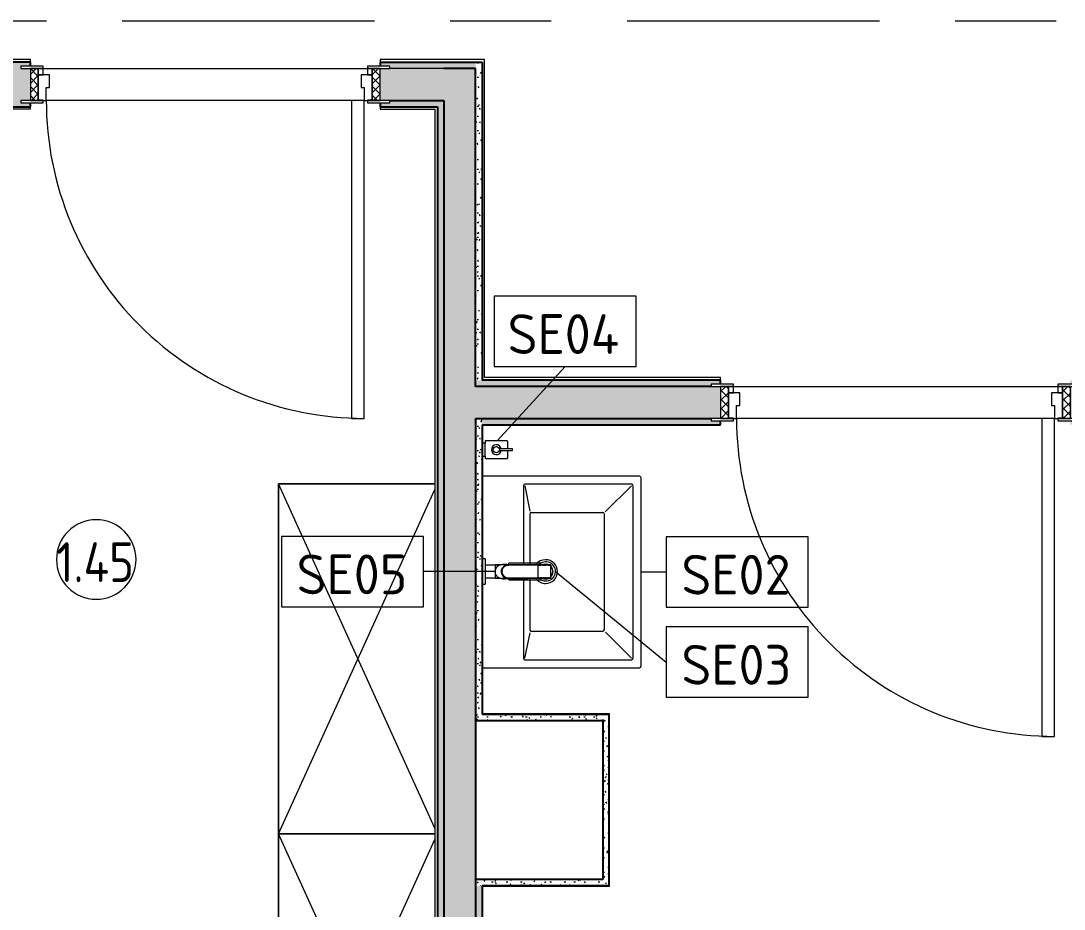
# Model space of a CAD drawing. Header units: millimetres. Extents: x 54725 to 263872, y -8553 to 29614.
# Drawn here: x 77250 to 80530, y 18507 to 21300 of the extents above; entities that cross this region are included whole.
import ezdxf

# ---------------------------------------------------------------- set-up
doc = ezdxf.new("R2010")
doc.units = ezdxf.units.MM
doc.linetypes.add('Осевая', pattern=[1587.5, 317.5, -238.125, 793.75, -238.125])
for name, color, linetype, lineweight, true_color in [('0-1', 7, 'Continuous', 9, 0x4994b4), ('A-GENM-2', 7, 'Continuous', 9, 0x4994b4), ('A-WALL-3', 7, 'Continuous', 25, 0x3c3c3c), ('A-WALL-FNSH-2', 7, 'Continuous', 15, 0x3c3c3c), ('P-SANR-FIXT-1', 7, 'Continuous', 15, 0x4994b4)]:
    doc.layers.add(name, color=color, linetype=linetype, lineweight=lineweight, true_color=true_color)
for name, color, linetype, lineweight in [('A-AREA-IDEN', 7, 'Continuous', 9), ('A-DOOR', 7, 'Continuous', 9), ('A-DOOR-1', 7, 'Continuous', 15), ('A-DOOR-FRAM', 7, 'Continuous', 15), ('A-DOOR-FRAM-1', 7, 'Continuous', 9), ('A-WALL', 7, 'Continuous', 9), ('I-FURN', 7, 'Continuous', 9), ('I-WALL', 7, 'Continuous', 9), ('P-SANR-FIXT-IDEN', 7, 'Continuous', 9), ('Оси-2', 7, 'Осевая', 9)]:
    doc.layers.add(name, color=color, linetype=linetype, lineweight=lineweight)
doc.styles.add('GOST Common', font='GOST_Common.ttf', dxfattribs={"height": 125})
doc.styles.add('GOST Common_1', font='GOST_Common.ttf', dxfattribs={"width": 0.9, "height": 125})
pattern_1 = [(135, (0, 0), (-37.717076, -37.717076), [53.34, -8.89, 1.778, -8.89]), (135, (0, 37.694), (-37.717076, -37.717076), []), (50, (0, 0), (63.763904, -5.57885), [6.667, -73.342]), (355, (0, 0), (-12.334876, 66.869514), [5.334, -58.674]), (100.451, (5.314, -0.465), (51.43036, 61.29098), [5.667, -62.332]), (46.184, (0, 17.78), (94.87722, -14.714836), [10.001, -110.014]), (96.636, (7.91, 16.55), (83.09115, 86.59931), [8.5, -93.497]), (351.184, (0, 17.78), (83.09204, 86.59928), [8.001, -88.011]), (21, (8.89, 13.335), (53.064487, -35.792726), [6.667, -73.342]), (326, (8.89, 13.335), (21.63066, 64.46546), [5.334, -58.674]), (71.451, (13.31, 10.35), (74.69646, 28.672367), [5.667, -62.332]), (37.5, (0, 0), (1.080413, 29.594271), [1.676, -56.286, 1.676, -57.887, -58.896]), (37.5, (0, 0), (1.080413, 29.594271), [-117.526, 1.676, -57.22]), (7.5, (0, 0), (23.386368, 35.063507), [1.676, -32.283, 1.676, -54.953, -22.447]), (7.5, (0, 0), (23.386368, 35.063507), [-90.589, 1.676, -20.771]), (327.5, (-19.825, 0), (47.456567, -2.0054684), [1.676, -20.549, 1.676, -67.666, -92.011]), (327.5, (-19.825, 0), (47.456567, -2.0054684), [-91.567, 1.676, -90.335]), (317.5, (-28.715, 0), (51.844948, 8.89904), [1.676, -27.216, 1.676, -44.374, -65.341]), (317.5, (-28.715, 0), (51.844948, 8.89904), [-74.943, 1.676, -63.665])]
pattern_2 = [(0, (0, 0), (60.96, 15.24), [5.029, -40.691, 5.029, -40.691, -243.84]), (0, (0, 0), (60.96, 15.24), [-91.44, 5.029, -86.411, 5.029, -40.691, -106.68]), (0, (0, 0), (60.96, 15.24), [-228.6, 5.029, -25.451, 5.029, -71.171]), (120, (22.86, 7.62), (-43.6782272, 45.1729086), [5.029, -40.691, 5.029, -40.691, -243.84]), (120, (22.86, 7.62), (-43.6782272, 45.1729086), [-91.44, 5.029, -86.411, 5.029, -40.691, -106.68]), (120, (22.86, 7.62), (-43.6782272, 45.1729086), [-228.6, 5.029, -25.451, 5.029, -71.171]), (240, (30.48, 38.1), (-17.2817728, -60.4129086), [5.029, -40.691, 5.029, -40.691, -243.84]), (240, (30.48, 38.1), (-17.2817728, -60.4129086), [-91.44, 5.029, -86.411, 5.029, -40.691, -106.68]), (240, (30.48, 38.1), (-17.2817728, -60.4129086), [-228.6, 5.029, -25.451, 5.029, -71.171])]

# ---------------------------------------------------------------- blocks, each defined once
blk = doc.blocks.new('110_Дверь_СКБ_1Ст_Внутренняя1 - Д-11п 1100x2100h_кладовые _все__ коридор _между помещениями блока столовой__ моечные _все_ 2-32102277-Фрагмент 1_10_ Пищеблок')
at = {"layer": 'A-DOOR'}
h = blk.add_hatch(dxfattribs=at)
h.set_pattern_fill('FP_8', color=256, style=0, pattern_type=2)
h.set_pattern_definition([(135, (1751.41, 114.685), (-14.14214, -14.14214), []), (225, (1751.41, 114.685), (14.14214, -14.14214), [])])
h.paths.add_polyline_path([(562.5, -50), (562.5, 50), (537.5, 50), (537.5, -50)])
at = {"layer": 'A-DOOR-FRAM-1'}
h = blk.add_hatch(dxfattribs=at)
h.set_pattern_fill('FP_9', color=256, style=0, pattern_type=2)
h.set_pattern_definition([(45, (-371.384, 114.685), (-14.1421, 14.1421), []), (135, (-371.384, 114.685), (-14.1421, -14.1421), [])])
h.paths.add_polyline_path([(-512.5, -50), (-512.5, 50), (-537.5, 50), (-537.5, -50)])
at = {"layer": 'A-DOOR'}
blk.add_arc((-487.5, 50), 1000, 360, 90, dxfattribs=at)
at = {"layer": 'A-DOOR-1'}
for p, q in [((-487.5, 1050), (-487.5, 50)), ((-447.5, 1050), (-487.5, 1050)), ((-447.5, 50), (-447.5, 1050)), ((-487.5, 50), (-447.5, 50))]:
    blk.add_line(p, q, dxfattribs=at)
at = {"layer": 'A-DOOR-FRAM'}
for p, q in [((-497.5, 58), (-567.5, 58)), ((-567.5, 58), (-567.5, 50)), ((-567.5, 50), (-497.5, 50)), ((-512.5, 50), (-537.5, 50)), ((-537.5, 50), (-537.5, -50)), ((-487.5, 50), (-512.5, 50)), ((-512.5, 50), (-512.5, -30)), ((-512.5, -50), (-512.5, 50)), ((-497.5, 50), (-512.5, 50)), ((-512.5, 50), (-512.5, 49)), ((-512.5, 49), (-497.5, 49)), ((-497.5, 50), (-497.5, 58)), ((-497.5, 49), (-497.5, 50)), ((-487.5, 10), (-487.5, 50)), ((512.5, 50), (512.5, 10)), ((537.5, 50), (512.5, 50)), ((592.5, 58), (522.5, 58)), ((522.5, 58), (522.5, 50)), ((537.5, 50), (522.5, 50)), ((522.5, 50), (522.5, 49)), ((522.5, 50), (592.5, 50)), ((522.5, 49), (537.5, 49)), ((537.5, -30), (537.5, 50)), ((562.5, 50), (537.5, 50)), ((537.5, 50), (537.5, -50)), ((537.5, 49), (537.5, 50)), ((562.5, -50), (562.5, 50)), ((592.5, 50), (592.5, 58)), ((-477.5, 10), (-487.5, 10)), ((-477.5, -30), (-477.5, 10)), ((512.5, 10), (502.5, 10)), ((502.5, 10), (502.5, -30)), ((-512.5, -30), (-477.5, -30)), ((-497.5, -30), (-512.5, -30)), ((-512.5, -30), (-512.5, -50)), ((-497.5, -50), (-497.5, -30)), ((502.5, -30), (537.5, -30)), ((537.5, -30), (522.5, -30)), ((522.5, -30), (522.5, -50)), ((537.5, -50), (537.5, -30)), ((-497.5, -50), (-567.5, -50)), ((-567.5, -50), (-567.5, -58)), ((-567.5, -58), (-497.5, -58)), ((-537.5, -50), (-512.5, -50)), ((-512.5, -50), (-497.5, -50)), ((-497.5, -58), (-497.5, -50)), ((522.5, -50), (537.5, -50)), ((592.5, -50), (522.5, -50)), ((522.5, -50), (522.5, -58)), ((522.5, -58), (592.5, -58)), ((537.5, -50), (562.5, -50)), ((592.5, -58), (592.5, -50))]:
    blk.add_line(p, q, dxfattribs=at)
blk = doc.blocks.new('Шкаф параметрический - 1_139п-V26-Фрагмент 1_10_ Пищеблок')
at = {"layer": 'I-FURN'}
for p, q in [((0, 500), (1082.4, 8)), ((1100, 500), (0, 500)), ((0, 500), (0, 8)), ((0, 8), (0, 500)), ((0, 500), (1100, 500)), ((17.6, 8), (1100, 500)), ((1100, 8), (1100, 500)), ((1100, 500), (1100, 8))]:
    blk.add_line(p, q, dxfattribs=at)
blk = doc.blocks.new('сифон - Для раковины-V49-Фрагмент 1_10_ Пищеблок')
at = {"layer": 'P-SANR-FIXT-1'}
for p, q in [((200, 40), (191.1, 40)), ((191.1, -40), (191.1, 40)), ((200, 40), (200, -40)), ((116.7, 26), (15, 26)), ((116.7, 26), (116.7, 22.5)), ((127.1, 20), (126.2, 20)), ((191.1, 20), (147.8, 20)), ((15, -26), (116.7, -26)), ((116.7, -21.3), (116.7, -26)), ((122.2, -20), (122.9, -20)), ((145.8, -20), (191.1, -20)), ((191.1, -40), (200, -40))]:
    blk.add_line(p, q, dxfattribs=at)
for radius, start, end in [(30, 46.0777, 180), (30, 180, 316.8879), (22.5, 134.338, 180), (22.5, 180, 224.5753), (21.5, 136.6301, 180), (21.5, 180, 223.4006), (22.5, 100.3246, 111.0164), (21.5, 101.7897, 108), (21.5, 81.6166, 90.6528), (21.5, 72, 75.9978), (22.5, 67.2152, 71.5917), (30, 42.9598, 45.0184), (22.5, 244.2771, 292.5042), (21.5, 247.6878, 288), (21.5, 289.2478, 293.8296), (22.5, 293.3521, 297.2506), (30, 317.2925, 319.7584)]:
    blk.add_arc((0, 0), radius, start, end, dxfattribs=at)
blk = doc.blocks.new('раковина - 400 x 500mm-V50-Фрагмент 1_10_ Пищеблок')
at = {"layer": 'P-SANR-FIXT-1'}
for p, q in [((-249.5, -5), (-249.5, -495)), ((352.5, -495), (352.5, -5)), ((31.5, -130), (-219.5, -130)), ((32.2, -130), (31.6, -130)), ((73.7, -130), (73.1, -130)), ((322.5, -130), (73.8, -130)), ((-224.5, -135), (-224.5, -470)), ((-219.5, -135), (-139.5, -151)), ((-134.5, -155), (-134.5, -380)), ((-126, -150), (-129.5, -150)), ((31.6, -150), (-126, -150)), ((233.5, -150), (73.7, -150)), ((238.5, -155), (238.5, -380)), ((322.5, -135), (242.8, -150.5)), ((327.5, -470), (327.5, -135)), ((-219.5, -470), (-137.6, -388.1)), ((-129.5, -385), (233.5, -385)), ((322.5, -470), (240.2, -387.7)), ((-219.5, -475), (322.5, -475)), ((-244.5, -500), (347.5, -500))]:
    blk.add_line(p, q, dxfattribs=at)
for centre, radius, start, end in [((-244.5, -5), 5, 90, 180), ((347.5, -5), 5, 0, 90), ((-219.5, -135), 5, 90, 180), ((322.5, -135), 5, 0, 90), ((-129.5, -155), 5, 90, 180), ((233.5, -155), 5, 0, 90), ((52.6, -199.9), 37.5, 124.5574, 180), ((52.6, -199.9), 23, 165.5066, 180), ((52.6, -199.9), 23, 157.6165, 164.226), ((52.6, -199.9), 37.5, 53.9023, 55.0521), ((52.6, -199.9), 23, 14.4242, 21.0364), ((52.6, -199.9), 37.5, 360, 53.6784), ((52.6, -199.9), 23, 360, 13.1436), ((52.6, -199.9), 37.5, 180, 360), ((52.6, -199.9), 23, 180, 195.2656), ((52.6, -199.9), 23, 196.0894, 199.6897), ((52.6, -199.9), 23, 201.0739, 202.837), ((52.6, -199.9), 23, 225.2617, 314.7264), ((52.6, -199.9), 23, 340.9749, 345.2874), ((52.6, -199.9), 23, 346.2606, 360), ((-129.5, -380), 5, 180, 270), ((233.5, -380), 5, 270, 360), ((-219.5, -470), 5, 180, 270), ((322.5, -470), 5, 270, 0), ((-244.5, -495), 5, 180, 270), ((347.5, -495), 5, 270, 0)]:
    blk.add_arc(centre, radius, start, end, dxfattribs=at)
blk = doc.blocks.new('смеситель для раковины - Default-V51-Фрагмент 1_10_ Пищеблок')
at = {"layer": '0-1'}
for p, q in [((19.7, 151.6), (-19.8, 151.6)), ((-20.3, 110), (-20.4, 97.4)), ((19.8, 111.8), (-19.8, 111.8)), ((20.4, 97.4), (20.3, 110)), ((-22.8, 3), (-21.8, 15.6)), ((-18.9, 7.6), (-19.6, 9.7)), ((21.8, 15.6), (22.8, 3))]:
    blk.add_line(p, q, dxfattribs=at)
at = {"layer": '0-1', "flags": 128}
for points in [[(-20.7, 150.6), (-20.7, 150.2), (-20.7, 149.2), (-20.7, 148.3), (-20.7, 146.9), (-20.7, 145.4), (-20.8, 134.7), (-21.1, 63.6), (-21.1, 93.2)], [(19.7, 151.6), (20, 151.6), (20.2, 151.6), (20.5, 151.4), (20.6, 151.2), (20.7, 151.1), (20.8, 150.9), (20.8, 150.6)], [(21, 17), (21.2, 25.7), (21, 77.4), (21, 111.4)], [(-21.8, 15.6), (-21.6, 25.5), (-21.4, 39.3), (-21.2, 64), (-21.1, 88)], [(-21.1, 22.2), (-21.1, 24.2), (-21.1, 63.3), (-21.1, 93.2)], [(-20, 10.8), (-20.8, 13.2), (-20.9, 15.4)], [(12.1, -0.1), (16.4, 3.8), (19.5, 8.8), (21, 14.5), (21, 16)]]:
    blk.add_lwpolyline(points, dxfattribs=at)
at = {"layer": 'P-SANR-FIXT-1'}
for p, q in [((21, 151.6), (-21, 151.6)), ((-21, 151.6), (-21, -23)), ((-19.7, 144), (-19.8, 111.8)), ((19.8, 111.8), (19.7, 144)), ((19.9, 143.1), (19.9, 140.7)), ((19.9, 136.7), (19.9, 133.6)), ((21, -23), (21, 151.6)), ((19.9, 131), (20, 126.2)), ((20, 115.1), (20, 113.5)), ((20, 111.3), (20, 108.6)), ((-22.9, 0.3), (-22.9, 0.9)), ((22.5, 5), (22.9, 0.9)), ((22.9, 0.9), (22.9, 0.3)), ((-21, -23), (21, -23))]:
    blk.add_line(p, q, dxfattribs=at)
at = {"layer": 'P-SANR-FIXT-1', "flags": 128}
for points in [[(-21.1, 16.9), (-21.1, 42.2), (-21, 67.6), (-20.8, 118.3), (-20.7, 143.7), (-20.7, 149.4), (-20.8, 150.2), (-20.9, 145.3), (-20.9, 138.9), (-21.1, 88.1)], [(-19.9, 125.8), (-19.9, 133.8), (-19.9, 138.3)], [(21.1, 88.1), (20.9, 138.9), (20.9, 145.3), (20.8, 150.2), (20.7, 149.4), (20.7, 143.7), (20.8, 118.3), (21, 67.6), (21.1, 42.2), (21.1, 16.9)], [(-20, 109.4), (-20, 111), (-20, 119.8)], [(20, 123.6), (20, 119.9), (20, 117.9)], [(-15.9, 4.1), (-13.1, 1.6), (-12.1, 0.9)], [(12.1, 0.9), (13.1, 1.6), (15.9, 4.1)], [(22.9, 0.9), (22.7, 3.2), (22.5, 5.6), (22.3, 7.9), (22.1, 10.8), (21.8, 15.2)], [(-9.8, -0.4), (-6.1, -1.8), (-5.1, -2)], [(-2.7, -2.4), (-2.1, -2.5), (2.1, -2.5), (2.7, -2.4)], [(0.6, -3.9), (0.3, -3.9), (0.1, -3.9), (-0.1, -3.9), (-0.3, -3.9), (-0.6, -3.9)], [(5.1, -2), (6.1, -1.8), (9.8, -0.4)]]:
    blk.add_lwpolyline(points, dxfattribs=at)
at = {"layer": 'P-SANR-FIXT-1'}
for centre, major_axis, ratio, start_param, end_param in [((-19.8, 109.7), (-0.5, 0.002), 0.095846, 0.794229, 1.571164), ((19.8, 109.7), (0.5, 0.002), 0.095848, 4.711795, 5.488843), ((0, 17.2), (20.8, 0), 0.98634, 3.038054, 3.090126), ((0, 17.2), (20.8, 0), 0.98634, 3.29536, 3.441377), ((0, 17.2), (20.8, 0), 0.98634, 5.983401, 6.129418), ((0, 17.2), (20.8, 0), 0.98634, 0.051466, 0.103539), ((0, 17.2), (20.8, 0), 0.98634, 4.268583, 4.510817), ((0, 17.2), (18.5, 0), 0.986286, 4.671144, 4.753634), ((0, 17.2), (20.8, 0), 0.98634, 4.913948, 5.156189)]:
    blk.add_ellipse(centre, major_axis=major_axis, ratio=ratio, start_param=start_param, end_param=end_param, dxfattribs=at)
for points, knots in [([(-19.9, 147.4), (-19.9, 148), (-19.8, 149.3), (-19.8, 150.5), (-19.8, 151.1), (-19.8, 151.2)], [0.1, 0.1, 0.1, 0.1, 0.2, 0.3, 0.3611447, 0.3611447, 0.3611447, 0.3611447]), ([(-19.8, 151.6), (-19.7, 151.6), (-19.7, 151.6), (-19.7, 151.2), (-19.7, 150), (-19.7, 148.3), (-19.7, 146.2), (-19.7, 144.8), (-19.7, 144)], [0.4728347, 0.4728347, 0.4728347, 0.4728347, 0.5, 0.6, 0.7, 0.8, 0.9, 1, 1, 1, 1]), ([(19.7, 144), (19.7, 144.8), (19.7, 146.2), (19.7, 148.3), (19.7, 150), (19.7, 151.2), (19.7, 151.6), (19.7, 151.6), (19.7, 151.6)], [0, 0, 0, 0, 0.1, 0.2, 0.3, 0.4, 0.5, 0.5274121, 0.5274121, 0.5274121, 0.5274121]), ([(19.8, 151.2), (19.8, 151.1), (19.8, 150.5), (19.8, 149.3), (19.9, 148), (19.9, 147.4)], [0.6388525, 0.6388525, 0.6388525, 0.6388525, 0.7, 0.8, 0.9, 0.9, 0.9, 0.9]), ([(-19.8, 111.8), (-19.8, 111.8), (-19.8, 111.7), (-19.8, 110.9), (-19.8, 110.1), (-19.8, 109.7)], [0.4695548, 0.4695548, 0.4695548, 0.4695548, 0.6, 0.8, 1, 1, 1, 1]), ([(19.8, 109.7), (19.8, 110.1), (19.8, 110.9), (19.8, 111.7), (19.8, 111.8), (19.8, 111.8)], [0, 0, 0, 0, 0.2, 0.4, 0.5304748, 0.5304748, 0.5304748, 0.5304748]), ([(-21.1, 88.1), (-21.1, 85.7), (-21.1, 82.2), (-21.1, 77.5), (-21.2, 73.9), (-21.2, 70.4), (-21.2, 66.8), (-21.2, 63.9), (-21.2, 61.5), (-21.2, 59.8), (-21.2, 58), (-21.2, 55.7), (-21.3, 52.8), (-21.3, 49.3), (-21.3, 46), (-21.3, 42.6), (-21.4, 39.4), (-21.4, 36.2), (-21.5, 32.2), (-21.5, 27.5), (-21.7, 20.9), (-21.8, 17.2), (-21.8, 15.2)], [0, 0, 0, 0, 0.083333, 0.125, 0.166667, 0.208333, 0.25, 0.291667, 0.3125, 0.333333, 0.354167, 0.375, 0.416667, 0.458333, 0.5, 0.541667, 0.583333, 0.625, 0.666667, 0.75, 0.833333, 1, 1, 1, 1]), ([(-20.4, 97.4), (-20.4, 91.1), (-20.5, 81.8), (-20.6, 69.7), (-20.6, 60), (-20.7, 52.6), (-20.8, 47.4), (-20.8, 45.3), (-20.8, 44.1), (-20.8, 43.8)], [0, 0, 0, 0, 0.2222222, 0.3333333, 0.4444444, 0.5833333, 0.6180556, 0.6527778, 0.6666667, 0.6666667, 0.6666667, 0.6666667]), ([(20.8, 43.8), (20.8, 44.5), (20.8, 45.8), (20.8, 48.6), (20.7, 53.5), (20.6, 60.7), (20.6, 68.9), (20.5, 76.5), (20.5, 85.7), (20.4, 92.7), (20.4, 97.4)], [0.3333333, 0.3333333, 0.3333333, 0.3333333, 0.3611111, 0.3888889, 0.4444444, 0.5555556, 0.6666667, 0.75, 0.8333333, 1, 1, 1, 1]), ([(20.4, 88.2), (20.4, 88.1), (20.5, 88), (20.6, 87.8), (20.7, 87.5), (20.7, 87.4), (20.7, 87.3)], [0.19375, 0.19375, 0.19375, 0.19375, 0.25, 0.3, 0.35, 0.4, 0.4, 0.4, 0.4]), ([(21.6, 25.4), (21.6, 26.5), (21.5, 28.2), (21.5, 30.6), (21.5, 32.4), (21.4, 34.1), (21.4, 35.8), (21.4, 37.3), (21.4, 38.7), (21.4, 39.8), (21.4, 41), (21.3, 42.6), (21.3, 44.7), (21.3, 47.5), (21.3, 50.9), (21.2, 55.1), (21.2, 60), (21.2, 65.1), (21.2, 69.9), (21.2, 74.5), (21.1, 80.6), (21.1, 85.1), (21.1, 88.1)], [0.2857143, 0.2857143, 0.2857143, 0.2857143, 0.3571429, 0.3928571, 0.4285714, 0.4642857, 0.5, 0.5357143, 0.5535714, 0.5714286, 0.5892857, 0.6071429, 0.6428571, 0.6785714, 0.7142857, 0.75, 0.7857143, 0.8214286, 0.8571429, 0.8928571, 0.9285714, 1, 1, 1, 1]), ([(-20.8, 43.3), (-20.8, 42.9), (-20.9, 41.8), (-20.9, 39.8), (-20.9, 37.7), (-20.9, 36.2), (-20.9, 35.4), (-21, 34.1), (-21, 32.6), (-21, 31), (-21, 29.7), (-21, 28.6), (-21, 27.7), (-21, 26.8), (-21.1, 25.6), (-21.1, 22.9), (-21.1, 20.4), (-21.1, 18.4)], [0.6738053, 0.6738053, 0.6738053, 0.6738053, 0.6875, 0.7222222, 0.7569444, 0.7743056, 0.7829861, 0.7916667, 0.8263889, 0.84375, 0.8611111, 0.8784722, 0.8871528, 0.8958333, 0.9131944, 0.9305556, 1, 1, 1, 1]), ([(21.1, 18.4), (21.1, 19.2), (21.1, 20.8), (21.1, 23.1), (21.1, 25), (21.1, 26.5), (21, 27.6), (21, 28.6), (21, 30), (21, 31.7), (21, 33.4), (21, 34.6), (20.9, 35.2), (20.9, 35.7), (20.9, 36.3), (20.9, 36.9), (20.9, 38.1), (20.9, 39.8), (20.9, 41.4), (20.8, 42.6), (20.8, 43.1), (20.8, 43.3)], [0, 0, 0, 0, 0.0277778, 0.0555556, 0.0833333, 0.0972222, 0.1111111, 0.125, 0.1388889, 0.1666667, 0.1944444, 0.2083333, 0.2152778, 0.2222222, 0.2291667, 0.2361111, 0.25, 0.2777778, 0.3055556, 0.3194444, 0.3262074, 0.3262074, 0.3262074, 0.3262074]), ([(-21.8, 15.2), (-21.9, 13.9), (-22, 12.1), (-22.1, 10.1), (-22.2, 8.7), (-22.3, 7.5), (-22.4, 6.6), (-22.5, 5.7), (-22.6, 4.8), (-22.7, 3.8), (-22.8, 2.5), (-22.9, 1.5), (-22.9, 0.9)], [0, 0, 0, 0, 0.166667, 0.25, 0.333333, 0.416667, 0.5, 0.583333, 0.666667, 0.75, 0.833333, 1, 1, 1, 1]), ([(22.9, 0.3), (22.9, -2.5), (22.3, -6.4), (20, -11.4), (17.7, -14.7), (14.9, -17.6), (11.6, -20), (7.9, -21.7), (4.5, -22.6), (1.5, -23), (-1.9, -23), (-6, -22.4), (-10, -20.8), (-12.8, -19.1), (-14.8, -17.5), (-16.7, -15.8), (-18.8, -13.3), (-21.9, -8.1), (-22.9, -3.2), (-22.9, 0.3)], [0, 0, 0, 0, 0.111111, 0.166667, 0.222222, 0.277778, 0.333333, 0.388889, 0.444444, 0.479167, 0.513889, 0.583333, 0.652778, 0.6875, 0.722222, 0.756944, 0.791667, 0.861111, 1, 1, 1, 1]), ([(-16.4, 3.7), (-16.6, 4.1), (-17.6, 5.3), (-18.7, 7.1), (-19.6, 9), (-20.1, 10.6), (-20.6, 12.1), (-21, 14.3), (-21.1, 15.9), (-21.1, 16.9)], [0.5566569, 0.5566569, 0.5566569, 0.5566569, 0.6, 0.7, 0.75, 0.8, 0.85, 0.9, 1, 1, 1, 1]), ([(-21.1, 16.4), (-21.1, 14.3), (-20.4, 11.1), (-18.7, 7.6), (-17.5, 5.8), (-16.4, 4.5), (-15.2, 3.2), (-13.9, 2.1), (-12.5, 1), (-10.9, 0.1), (-9.2, -0.7), (-6.9, -1.7), (-3.8, -2.5), (0, -2.8), (3.8, -2.5), (6.9, -1.7), (9, -0.9), (10.1, -0.3), (10.9, 0.1), (11.7, 0.5), (12.7, 1.2), (13.9, 2), (15, 3), (15.8, 3.8), (16.4, 4.5), (17, 5.2), (17.7, 6.2), (18.6, 7.6), (19.3, 9), (19.7, 9.9), (19.9, 10.5), (20, 10.9), (20.2, 11.2), (20.3, 11.7), (20.6, 12.6), (20.8, 13.8), (21, 15.1), (21.1, 16), (21.1, 16.4)], [0, 0, 0, 0, 0.111111, 0.166667, 0.194444, 0.222222, 0.25, 0.277778, 0.305556, 0.333333, 0.361111, 0.388889, 0.444444, 0.5, 0.555556, 0.611111, 0.638889, 0.652778, 0.666667, 0.680556, 0.694444, 0.722222, 0.75, 0.763889, 0.777778, 0.791667, 0.805556, 0.833333, 0.861111, 0.875, 0.881944, 0.888889, 0.895833, 0.902778, 0.916667, 0.944444, 0.972222, 1, 1, 1, 1]), ([(-20.8, 14.6), (-20.7, 14.1), (-20.6, 12.9), (-20.2, 11.6), (-20, 10.9)], [0, 0, 0, 0, 0.4, 1, 1, 1, 1]), ([(-18.3, 9.9), (-18.8, 10.8), (-20.1, 14), (-20.7, 17.5), (-20.7, 19.9)], [-0.157337, -0.157337, -0.157337, -0.157337, -0.1111111, 0, 0, 0, 0]), ([(-19.3, 9.3), (-19.1, 8.7), (-18.5, 7.4), (-17.6, 6.2), (-17.1, 5.5)], [0.2222222, 0.2222222, 0.2222222, 0.2222222, 0.4444444, 0.7777778, 0.7777778, 0.7777778, 0.7777778]), ([(-13.9, 4), (-14.7, 4.7), (-15.8, 6), (-16.9, 7.4), (-17.2, 8)], [-0.26859689, -0.26859689, -0.26859689, -0.26859689, -0.22222222, -0.18982564, -0.18982564, -0.18982564, -0.18982564]), ([(-10, -1.5), (-10.9, -1), (-12.8, 0.2), (-14.5, 1.7), (-15.3, 2.6), (-15.4, 2.7)], [0.3, 0.3, 0.3, 0.3, 0.4, 0.5, 0.5124698, 0.5124698, 0.5124698, 0.5124698]), ([(-8, 0.1), (-8.9, 0.5), (-10.4, 1.3), (-11.7, 2.2), (-12.3, 2.7)], [-0.37613032, -0.37613032, -0.37613032, -0.37613032, -0.33333333, -0.30027801, -0.30027801, -0.30027801, -0.30027801]), ([(17.3, 8), (16.9, 7.4), (15, 4.8), (10.7, 1.1), (3.8, -1.6), (-2, -1.6), (-5.1, -0.9), (-5.8, -0.7)], [-0.8101744, -0.8101744, -0.8101744, -0.8101744, -0.7777778, -0.6666667, -0.5555556, -0.4444444, -0.4109505, -0.4109505, -0.4109505, -0.4109505]), ([(20.9, 14), (20.9, 13.9), (20.7, 12.8), (20.2, 10.6), (19, 7.6), (16.7, 3.9), (12.9, 0), (8, -2.6), (4.7, -3.4), (3.5, -3.6)], [0.0919533, 0.0919533, 0.0919533, 0.0919533, 0.1, 0.2, 0.3, 0.4, 0.6, 0.8, 0.9091362, 0.9091362, 0.9091362, 0.9091362]), ([(17.1, 5.5), (17.5, 6), (18.6, 7.6), (19.5, 9.4), (19.9, 10.7)], [0.2222222, 0.2222222, 0.2222222, 0.2222222, 0.4444444, 0.9768048, 0.9768048, 0.9768048, 0.9768048]), ([(20.7, 19.9), (20.7, 17.5), (20.1, 14), (18.8, 10.8), (18.3, 9.9)], [-1, -1, -1, -1, -0.8888889, -0.8424724, -0.8424724, -0.8424724, -0.8424724]), ([(20.2, 11.7), (20.3, 12), (20.6, 12.9), (20.7, 13.9), (20.8, 14.6)], [0.2222222, 0.2222222, 0.2222222, 0.2222222, 0.4444444, 1, 1, 1, 1]), ([(21.8, 15.2), (21.8, 16.4), (21.7, 19.4), (21.6, 23.2), (21.6, 25.3)], [0, 0, 0, 0, 0.1428571, 0.2827869, 0.2827869, 0.2827869, 0.2827869]), ([(-0.6, -3.9), (-1.6, -3.9), (-3.8, -3.7), (-6.8, -2.9), (-8.7, -2.1), (-9.5, -1.7)], [0, 0, 0, 0, 0.1, 0.2, 0.2837623, 0.2837623, 0.2837623, 0.2837623]), ([(-0.6, -3.9), (-0.6, -3.9), (-0.6, -3.7), (-0.6, -3.5), (-0.6, -3.3), (-0.6, -3.2)], [0, 0, 0, 0, 0.3636364, 0.5454545, 0.7272727, 0.7272727, 0.7272727, 0.7272727]), ([(0.6, -3.9), (0.6, -3.9), (0.6, -3.7), (0.6, -3.5), (0.6, -3.3), (0.6, -3.2)], [0, 0, 0, 0, 0.3636364, 0.5454545, 0.7272727, 0.7272727, 0.7272727, 0.7272727])]:
    blk.add_open_spline(points, degree=3, knots=knots, dxfattribs=at)
for points in [[(-19.8, 151.5), (-19.8, 151.6), (-19.8, 151.6), (-19.8, 151.6)], [(19.7, 151.6), (19.8, 151.6), (19.8, 151.6), (19.8, 151.5)], [(-19.8, 111.8), (-19.8, 111.8), (-19.8, 111.8), (-19.8, 111.8)], [(-19.8, 110), (-19.8, 110.3), (-19.8, 110.6), (-19.8, 110.9)], [(19.8, 111.8), (19.8, 111.8), (19.8, 111.8), (19.8, 111.8)], [(19.8, 110.9), (19.8, 110.6), (19.8, 110.3), (19.8, 110)], [(-20.5, 88.2), (-20.6, 88.2), (-20.7, 88.2), (-20.8, 88.2)], [(-22.9, 0.9), (-22.9, 2.2), (-22.8, 3.6), (-22.6, 4.9)], [(2.5, -3.8), (1.8, -3.9), (1.2, -3.9), (0.6, -3.9)]]:
    blk.add_open_spline(points, degree=3, dxfattribs=at)
blk = doc.blocks.new('TOY_Диспансер мыло - Дозатор Elegance new 11654 019001 хром-30769669-Фрагмент 1_10_ Пищеблок')
at = {"layer": 'A-GENM-2'}
for p, q in [((127.9, 106.1), (122.2, 106.1)), ((122.2, 106.1), (122.2, 91.2)), ((127.9, 91.2), (127.9, 106.1)), ((97.5, 89.2), (97.5, 21.5)), ((122.2, 91.2), (99.5, 91.2)), ((122.2, 91.2), (102.9, 91.2)), ((122.2, 92.2), (122.2, 64.8)), ((127.9, 64.8), (127.9, 92.2)), ((146.9, 91.2), (127.9, 91.2)), ((150.5, 91.2), (127.9, 91.2)), ((152.5, 21.5), (152.5, 89.2)), ((99.5, 19.5), (105, 19.5)), ((145, 19.5), (105, 19.5)), ((105, 19.5), (105, 10)), ((145, 10), (145, 19.5)), ((145, 19.5), (150.5, 19.5))]:
    blk.add_line(p, q, dxfattribs=at)
blk.add_circle((125, 55.2), 10, dxfattribs=at)
for centre, radius, start, end in [((99.5, 89.2), 2, 90, 180), ((125, 55.2), 15.7, 100.4353, 79.365), ((150.5, 89.2), 2, 360, 90), ((99.5, 21.5), 2, 180, 270), ((150.5, 21.5), 2, 270, 0)]:
    blk.add_arc(centre, radius, start, end, dxfattribs=at)
blk = doc.blocks.new('Марка_Помещения - Номер-25198446-Фрагмент 1_10_ Пищеблок')
at = {"layer": 'A-AREA-IDEN'}
for start, end in [(360, 180), (180, 360)]:
    blk.add_arc((0, 0), 2.5, start, end, dxfattribs=at)
blk = doc.blocks.new('М_сантехническая_рамка1 - В рамке-30590747-Фрагмент 1_10_ Пищеблок')
at = {"layer": 'P-SANR-FIXT-IDEN'}
for p, q in [((4.293, 2.24), (-4.639, 2.24)), ((-4.639, 2.24), (-4.639, -2.178)), ((4.293, -2.178), (4.293, 2.24)), ((-4.639, -2.178), (4.293, -2.178))]:
    blk.add_line(p, q, dxfattribs=at)

msp = doc.modelspace()

# ---------------------------------------------------------------- hatches: boundary and pattern name
at = {"layer": 'I-WALL'}
h = msp.add_hatch(dxfattribs=at)
h.set_pattern_fill('FP_35', color=256, style=0, pattern_type=2)
h.set_pattern_definition(pattern_2)
h.paths.add_polyline_path([(78579.8, 21150), (78679.8, 21150), (78679.8, 21170), (78379.8, 21170), (78379.8, 21158), (78409.8, 21158), (78409.8, 21150), (78556.4, 21150)])
h.paths.add_polyline_path([(77249.8, 21150), (77249.8, 21158), (77279.8, 21158), (77279.8, 21170), (76169.8, 21170), (76169.8, 21158), (76174.8, 21158), (76174.8, 21150), (76832.4, 21150)])
h.paths.add_polyline_path([(74714.8, 21150), (74714.8, 21158), (74719.8, 21158), (74719.8, 21170), (70210, 21170), (70210, 21158), (70215, 21158), (70215, 21150), (73959.1, 21150)])
h.paths.add_polyline_path([(69055, 21150), (69055, 21158), (69060, 21158), (69060, 21170), (68295, 21170), (68295, 21158), (68300, 21158), (68300, 21150), (68787.1, 21150)])
h.paths.add_polyline_path([(67063.1, 21150), (67140, 21150.1), (67140, 21158), (67145, 21158), (67145, 21170), (66260, 21170), (66260, 21150)])
h = msp.add_hatch(dxfattribs=at)
h.set_pattern_fill('FP_35', color=256, style=0, pattern_type=2)
h.set_pattern_definition(pattern_2)
h.paths.add_polyline_path([(78679.8, 20170), (78699.8, 20170), (78699.8, 21170), (78679.8, 21170), (78679.8, 20682)])
h = msp.add_hatch(dxfattribs=at)
h.set_pattern_fill('FP_3', color=256, style=0, pattern_type=2)
h.set_pattern_definition(pattern_1)
h.paths.add_polyline_path([(78379.8, 21050), (78579.8, 21050), (78579.8, 21150), (78379.8, 21150)])
h.paths.add_polyline_path([(77279.8, 21050), (77279.8, 21150), (76144.8, 21150), (76144.8, 21050), (77249.8, 21050)])
h.paths.add_polyline_path([(74714.8, 21050), (74744.8, 21050), (74744.8, 21150), (70185, 21150), (70185, 21050), (73959.1, 21050)])
h.paths.add_polyline_path([(69060, 21050), (69085, 21050), (69085, 21150), (68270, 21150), (68270, 21050), (69055, 21050)])
h = msp.add_hatch(dxfattribs=at)
h.set_pattern_fill('FP_3', color=256, style=0, pattern_type=2)
h.set_pattern_definition(pattern_1)
h.paths.add_polyline_path([(78579.8, 15150), (78679.8, 15150), (78679.8, 21150), (78579.8, 21150), (78579.8, 15850)])
h = msp.add_hatch(dxfattribs=at)
h.set_pattern_fill('FP_35', color=256, style=0, pattern_type=2)
h.set_pattern_definition(pattern_2)
h.paths.add_polyline_path([(78379.8, 21030), (78559.8, 21030), (78559.8, 21050), (78409.8, 21050), (78409.8, 21042), (78379.8, 21042)])
h.paths.add_polyline_path([(77279.8, 21030), (77279.8, 21042), (77249.8, 21042), (77249.8, 21050), (76799.5, 21050), (76799.5, 21030), (77249.8, 21030)])
h = msp.add_hatch(dxfattribs=at)
h.set_pattern_fill('FP_35', color=256, style=0, pattern_type=2)
h.set_pattern_definition(pattern_2)
h.paths.add_polyline_path([(78559.8, 15970), (78579.8, 15970), (78579.8, 21050), (78559.8, 21050), (78559.8, 15978)])
h = msp.add_hatch(dxfattribs=at)
h.set_pattern_fill('FP_35', color=256, style=0, pattern_type=2)
h.set_pattern_definition(pattern_2)
h.paths.add_polyline_path([(86790, 20150), (86790, 20170), (86670, 20170), (86670, 20150)])
h.paths.add_polyline_path([(85570, 20150), (85570, 20170), (84380, 20170), (84380, 20158), (84410, 20158), (84410, 20150), (85452.4, 20150)])
h.paths.add_polyline_path([(83400, 20150), (83400, 20158), (83430, 20158), (83430, 20170), (82830, 20170), (82830, 20158), (82860, 20158), (82860, 20150), (83153.7, 20150)])
h.paths.add_polyline_path([(81550, 20150), (81700, 20150), (81700, 20158), (81730, 20158), (81730, 20170), (80550, 20170), (80550, 20158), (80580, 20158), (80580, 20150), (81429.7, 20150)])
h.paths.add_polyline_path([(78679.8, 20150), (79420, 20150), (79420, 20158), (79450, 20158), (79450, 20170), (78679.8, 20170)])
h = msp.add_hatch(dxfattribs=at)
h.set_pattern_fill('FP_3', color=256, style=0, pattern_type=2)
h.set_pattern_definition(pattern_1)
h.paths.add_polyline_path([(81450, 20050), (81450, 20150), (80550, 20150), (80550, 20050), (81429.7, 20050)])
h.paths.add_polyline_path([(79420, 20050), (79450, 20050), (79450, 20150), (78679.8, 20150), (78679.8, 20050), (79131.1, 20050)])
h = msp.add_hatch(dxfattribs=at)
h.set_pattern_fill('FP_35', color=256, style=0, pattern_type=2)
h.set_pattern_definition(pattern_2)
h.paths.add_polyline_path([(78699.8, 19100), (78699.8, 20050), (78679.8, 20050), (78679.8, 19100)])
h = msp.add_hatch(dxfattribs=at)
h.set_pattern_fill('FP_35', color=256, style=0, pattern_type=2)
h.set_pattern_definition(pattern_2)
h.paths.add_polyline_path([(80630, 20030), (80630, 20050), (80580, 20050), (80580, 20042), (80550, 20042), (80550, 20030), (80629, 20030)])
h.paths.add_polyline_path([(79420, 20030), (79450, 20030), (79450, 20042), (79420, 20042), (79420, 20050), (78699.8, 20050), (78699.8, 20030), (79131.1, 20030)])
h = msp.add_hatch(dxfattribs=at)
h.set_pattern_fill('FP_35', color=256, style=0, pattern_type=2)
h.set_pattern_definition(pattern_2)
h.paths.add_polyline_path([(79080, 19100), (79100, 19100), (79100, 19120), (78699.8, 19120), (78699.8, 19100)])
h = msp.add_hatch(dxfattribs=at)
h.set_pattern_fill('FP_35', color=256, style=0, pattern_type=2)
h.set_pattern_definition(pattern_2)
h.paths.add_polyline_path([(79100, 18580), (79100, 19100), (79080, 19100), (79080, 18580)])
h = msp.add_hatch(dxfattribs=at)
h.set_pattern_fill('FP_35', color=256, style=0, pattern_type=2)
h.set_pattern_definition(pattern_2)
h.paths.add_polyline_path([(78699.8, 18580), (79080, 18580), (79080, 18600), (78679.8, 18600), (78679.8, 18580)])
h = msp.add_hatch(dxfattribs=at)
h.set_pattern_fill('FP_35', color=256, style=0, pattern_type=2)
h.set_pattern_definition(pattern_2)
h.paths.add_polyline_path([(78679.8, 15650), (78699.8, 15650), (78699.8, 18580), (78679.8, 18580), (78679.8, 15899.4)])

# ---------------------------------------------------------------- linework, layer by layer
at = {"layer": 'A-WALL'}
msp.add_line((78579.8, 21150), (78409.8, 21150), dxfattribs=at)
at = {"layer": 'A-WALL-3'}
for p, q in [((77279.8, 21170), (76169.8, 21170)), ((77279.8, 21158), (77279.8, 21170)), ((78379.8, 21170), (78379.8, 21158)), ((78379.8, 21170), (78699.8, 21170)), ((78699.8, 21170), (78699.8, 20170)), ((78679.8, 21150), (78579.8, 21150)), ((78679.8, 20150), (78679.8, 21150)), ((76819.5, 21030), (77279.8, 21030)), ((77279.8, 21030), (77279.8, 21042)), ((78379.8, 21042), (78379.8, 21030)), ((78379.8, 21030), (78559.8, 21030)), ((78409.8, 21050), (78579.8, 21050)), ((78559.8, 21030), (78559.8, 15970)), ((78579.8, 21050), (78579.8, 15950)), ((79420, 20150), (78679.8, 20150)), ((79450, 20170), (78699.8, 20170)), ((79450, 20158), (79450, 20170)), ((78679.8, 20050), (79420, 20050)), ((78679.8, 20050), (78679.8, 18600)), ((79450, 20030), (79450, 20042)), ((78699.8, 20030), (79450, 20030)), ((78699.8, 20030), (78699.8, 19120)), ((78679.8, 19100), (79080, 19100)), ((78699.8, 19120), (79100, 19120)), ((79080, 19100), (79080, 18600)), ((79100, 18580), (79100, 19120)), ((79080, 18600), (78679.8, 18600)), ((78679.8, 18600), (78679.8, 15650)), ((79100, 18580), (78699.8, 18580)), ((78699.8, 18580), (78699.8, 15670))]:
    msp.add_line(p, q, dxfattribs=at)
at = {"layer": 'A-WALL-FNSH-2'}
for p, q in [((77279.8, 21178), (76144.8, 21178)), ((77279.8, 21170), (77279.8, 21178)), ((78707.8, 21178), (78379.8, 21178)), ((78379.8, 21178), (78379.8, 21170)), ((78707.8, 20178), (78707.8, 21178)), ((77279.8, 21022), (77279.8, 21030)), ((78379.8, 21030), (78379.8, 21022)), ((77279.8, 21022), (76819.5, 21022)), ((78379.8, 21022), (78551.8, 21022)), ((78551.8, 21022), (78551.8, 15978)), ((79450, 20178), (78707.8, 20178)), ((79450, 20170), (79450, 20178)), ((78700.8, 20029), (79450, 20029)), ((78700.8, 19121), (78700.8, 20029)), ((79450, 20029), (79450, 20030)), ((79101, 19121), (78700.8, 19121)), ((79101, 18579), (79101, 19121)), ((78700.8, 18579), (79101, 18579)), ((78700.8, 15671), (78700.8, 18579))]:
    msp.add_line(p, q, dxfattribs=at)
at = {"layer": 'I-WALL'}
for p, q in [((77319.8, 21150), (78339.8, 21150)), ((78289.8, 21050), (77329.8, 21050)), ((79490, 20150), (80510, 20150)), ((80460, 20050), (79500, 20050))]:
    msp.add_line(p, q, dxfattribs=at)
at = {"layer": 'P-SANR-FIXT-IDEN'}
for p, q in [((78747.8, 19979), (78960.9, 20213.2)), ((78741.6, 19568.1), (78515.8, 19568.1)), ((78930.9, 19568.7), (79279, 19283.8)), ((79199.8, 19567), (79279, 19567))]:
    msp.add_line(p, q, dxfattribs=at)
at = {"layer": 'Оси-2'}
msp.add_line((56375.2, 21300), (90566.7, 21300), dxfattribs=at)

# ---------------------------------------------------------------- block references
at = {"layer": 'A-AREA-IDEN', "xscale": 49.99999999999998, "yscale": 49.99999999999998, "zscale": 49.99999999999998}
msp.add_blockref('Марка_Помещения - Номер-25198446-Фрагмент 1_10_ Пищеблок', (77487, 19606.2), dxfattribs=at)
at = {"layer": 'A-DOOR', "rotation": 180}
for p in [(77842.3, 21100), (80012.5, 20100)]:
    msp.add_blockref('110_Дверь_СКБ_1Ст_Внутренняя1 - Д-11п 1100x2100h_кладовые _все__ коридор _между помещениями блока столовой__ моечные _все_ 2-32102277-Фрагмент 1_10_ Пищеблок', p, dxfattribs=at)
at = {"layer": 'I-FURN', "rotation": 89.99999999999942}
for p in [(78559.8, 18743.8), (78559.8, 17643.8)]:
    msp.add_blockref('Шкаф параметрический - 1_139п-V26-Фрагмент 1_10_ Пищеблок', p, dxfattribs=at)
at = {"layer": 'P-SANR-FIXT-1'}
for name, p, rotation in [('TOY_Диспансер мыло - Дозатор Elegance new 11654 019001 хром-30769669-Фрагмент 1_10_ Пищеблок', (78689.8, 20076.5), 270), ('раковина - 400 x 500mm-V50-Фрагмент 1_10_ Пищеблок', (78699.8, 19515.5), 90.00000000000011), ('сифон - Для раковины-V49-Фрагмент 1_10_ Пищеблок', (78900.9, 19568.7), 180), ('смеситель для раковины - Default-V51-Фрагмент 1_10_ Пищеблок', (78764.6, 19568.1), 269.9999999999995)]:
    msp.add_blockref(name, p, dxfattribs=dict(at, rotation=rotation))
at = {"layer": 'P-SANR-FIXT-IDEN', "xscale": 49.99999999999998, "yscale": 49.99999999999998, "zscale": 49.99999999999998}
for p in [(78969.5, 20322.1), (78301.1, 19566.6), (79511, 19565.4), (79511, 19282.2)]:
    msp.add_blockref('М_сантехническая_рамка1 - В рамке-30590747-Фрагмент 1_10_ Пищеблок', p, dxfattribs=at)

# ---------------------------------------------------------------- texts
at = {"layer": 'A-AREA-IDEN', "insert": (77361.6, 19660.5), "char_height": 125, "width": 313.861, "attachment_point": 1, "style": 'GOST Common_1'}
msp.add_mtext('1.45', dxfattribs=at)
at = {"layer": 'P-SANR-FIXT-IDEN', "char_height": 125, "attachment_point": 1, "style": 'GOST Common'}
for s, insert, width in [('SE04', (78780.2, 20377.5), 456.962), ('SE05', (78116.9, 19622), 444.937), ('SE02', (79326.7, 19620.8), 444.937), ('SE03', (79326.7, 19337.6), 444.937)]:
    msp.add_mtext(s, dxfattribs=dict(at, insert=insert, width=width))

doc.saveas('drawing.dxf')
